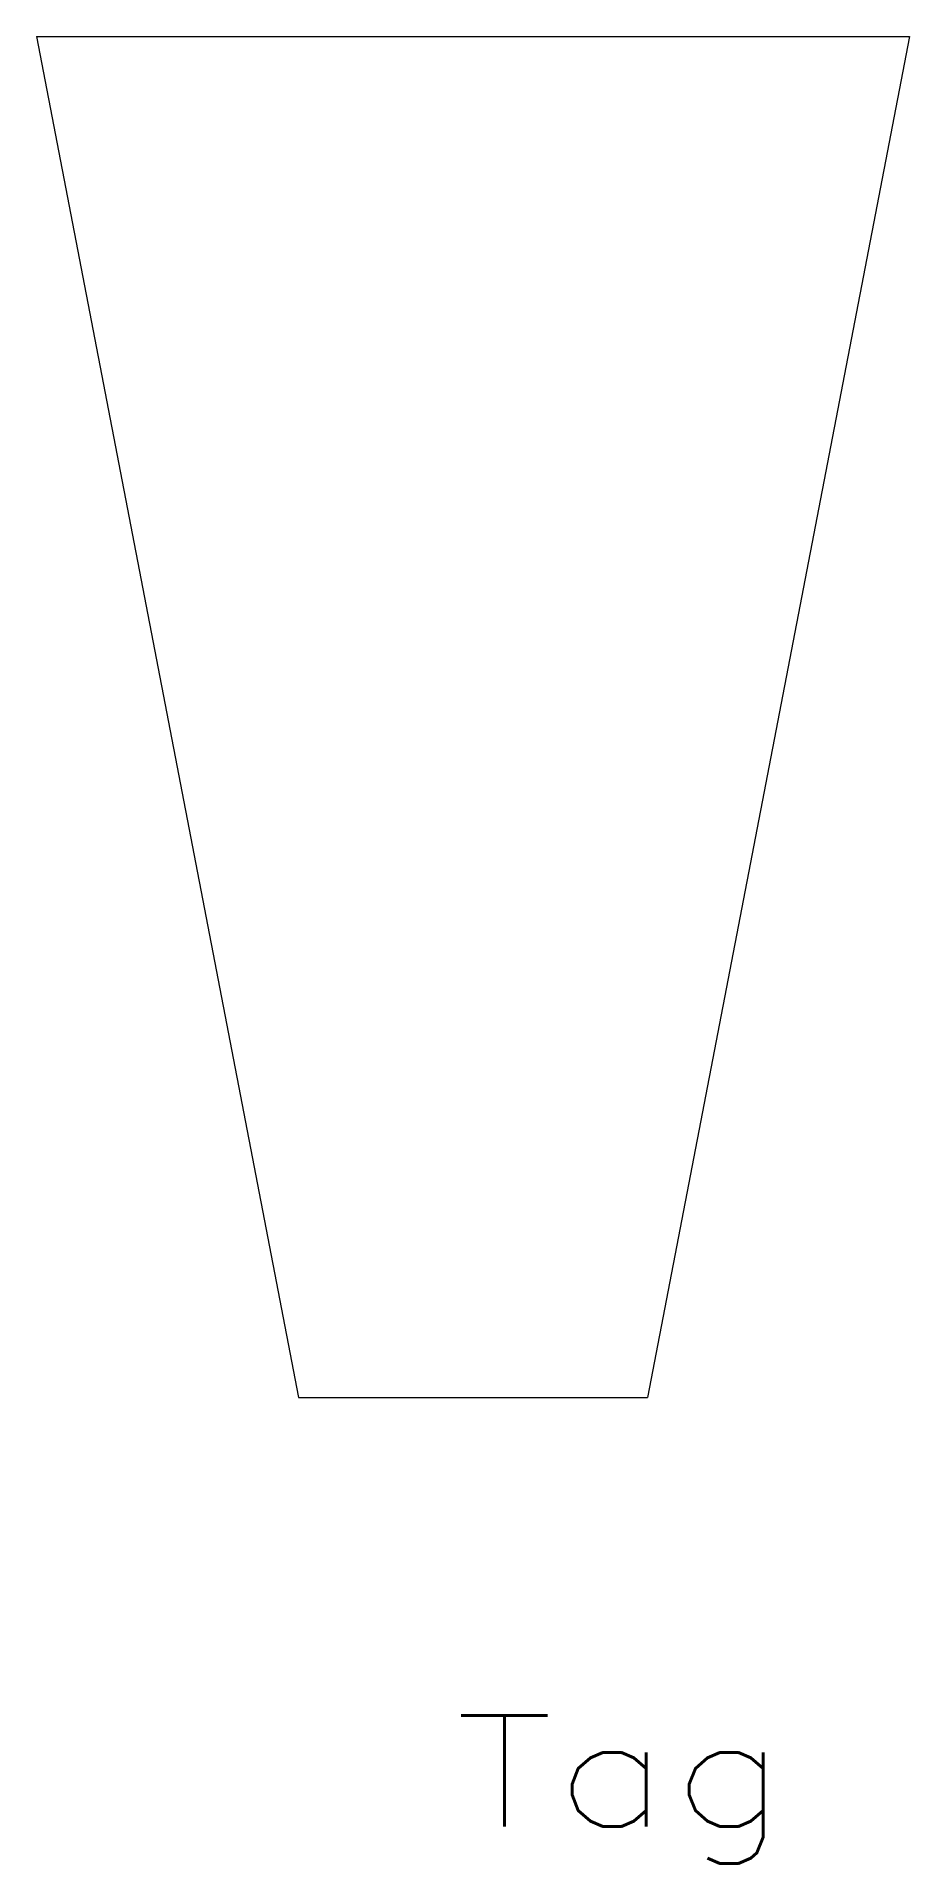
# Model space of a CAD drawing. Header units: inches. Extents: x -4.8 to 5.2, y -10.8 to 10.2.
import ezdxf
from ezdxf.enums import TextEntityAlignment as Align

# ---------------------------------------------------------------- set-up
doc = ezdxf.new("R2010")
doc.units = ezdxf.units.IN
doc.header["$MEASUREMENT"] = 0
doc.layers.get('0').update_dxf_attribs({"lineweight": 0})
doc.styles.add('_TCW_TXTSTY_1', font='TXT.SHX')

msp = doc.modelspace()

# ---------------------------------------------------------------- linework, layer by layer
at = {"linetype": 'Continuous'}
for p, q in [((-4.794, 10.157), (-1.794, -5.423)), ((-4.794, 10.157), (5.206, 10.157)), ((5.206, 10.157), (2.206, -5.423)), ((-1.794, -5.423), (2.206, -5.423))]:
    msp.add_line(p, q, dxfattribs=at)

# ---------------------------------------------------------------- texts
at = {"color": 7, "linetype": 'Continuous', "style": '_TCW_TXTSTY_1', "width": 1.166667}
msp.add_text('Tag', height=1.27, dxfattribs=at).set_placement((0.001, -10.335), (3.811, -10.335), align=Align.FIT)

doc.saveas('drawing.dxf')
